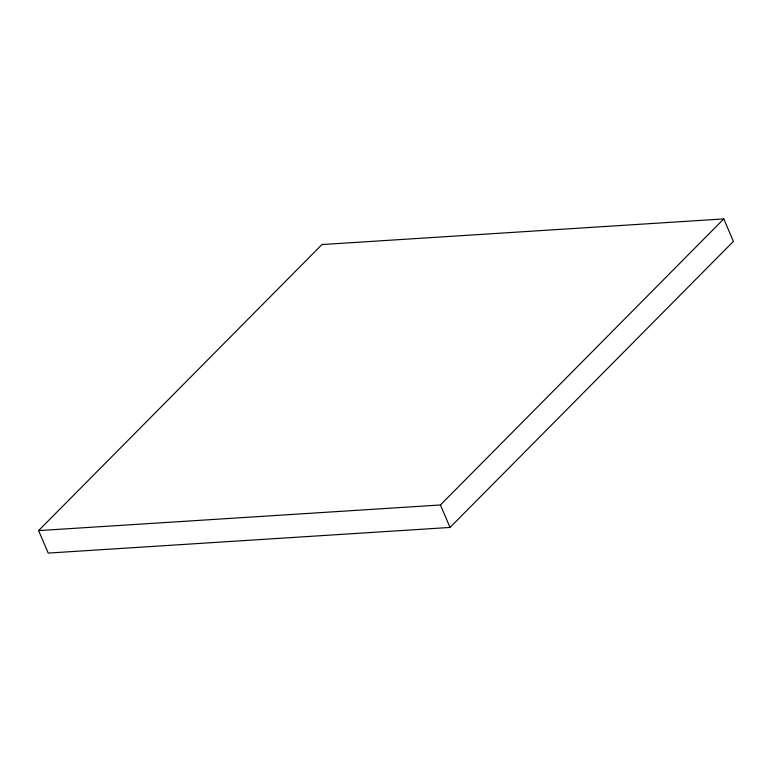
<?xml version="1.0" encoding="UTF-8"?>
<svg xmlns="http://www.w3.org/2000/svg" width="772" height="772" viewBox="0 0 772 772"><rect width="100%" height="100%" fill="white"/><g stroke="black" fill="none" stroke-linecap="round" stroke-linejoin="round"><path stroke-width="1.16" d="M38.6 530.605L321.943 244.56L723.769 218.92L733.4 241.395L450.057 527.44L48.231 553.08L38.6 530.605L440.426 504.975L723.769 218.92M440.426 504.975L450.057 527.44"/></g></svg>
